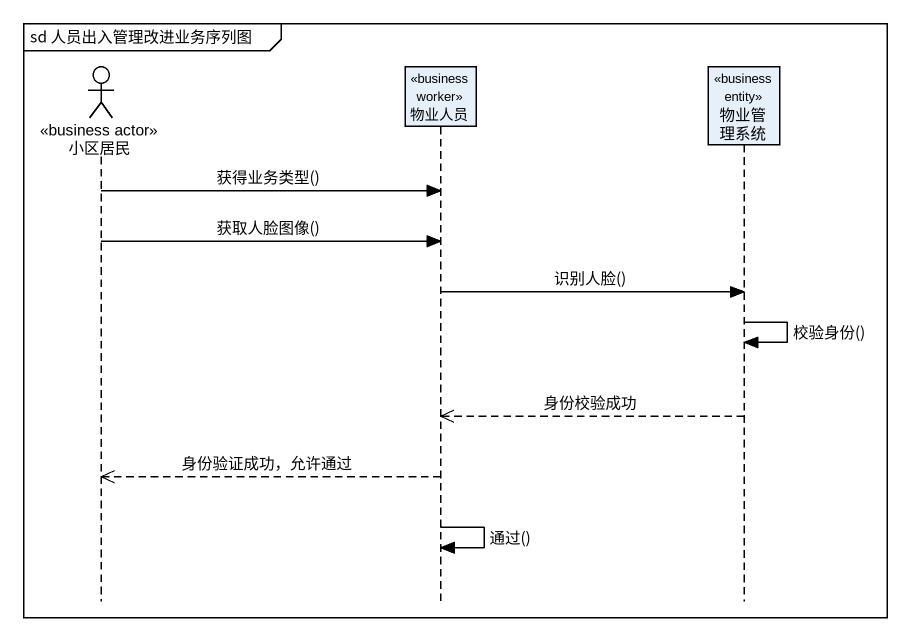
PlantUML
@startuml
mainframe sd 人员出入管理改进业务序列图
hide footbox
actor 小区居民 <<business actor>>
participant 物业人员 <<business worker>>
participant 物业管理系统 <<business entity>>

小区居民 -> 物业人员 : 获得业务类型()
小区居民 -> 物业人员 : 获取人脸图像()
物业人员 -> 物业管理系统 : 识别人脸()
物业管理系统 -> 物业管理系统 : 校验身份()
物业管理系统 -->> 物业人员 : 身份校验成功
物业人员 -->> 小区居民 : 身份验证成功，允许通过
物业人员 -> 物业人员 : 通过()
@enduml
